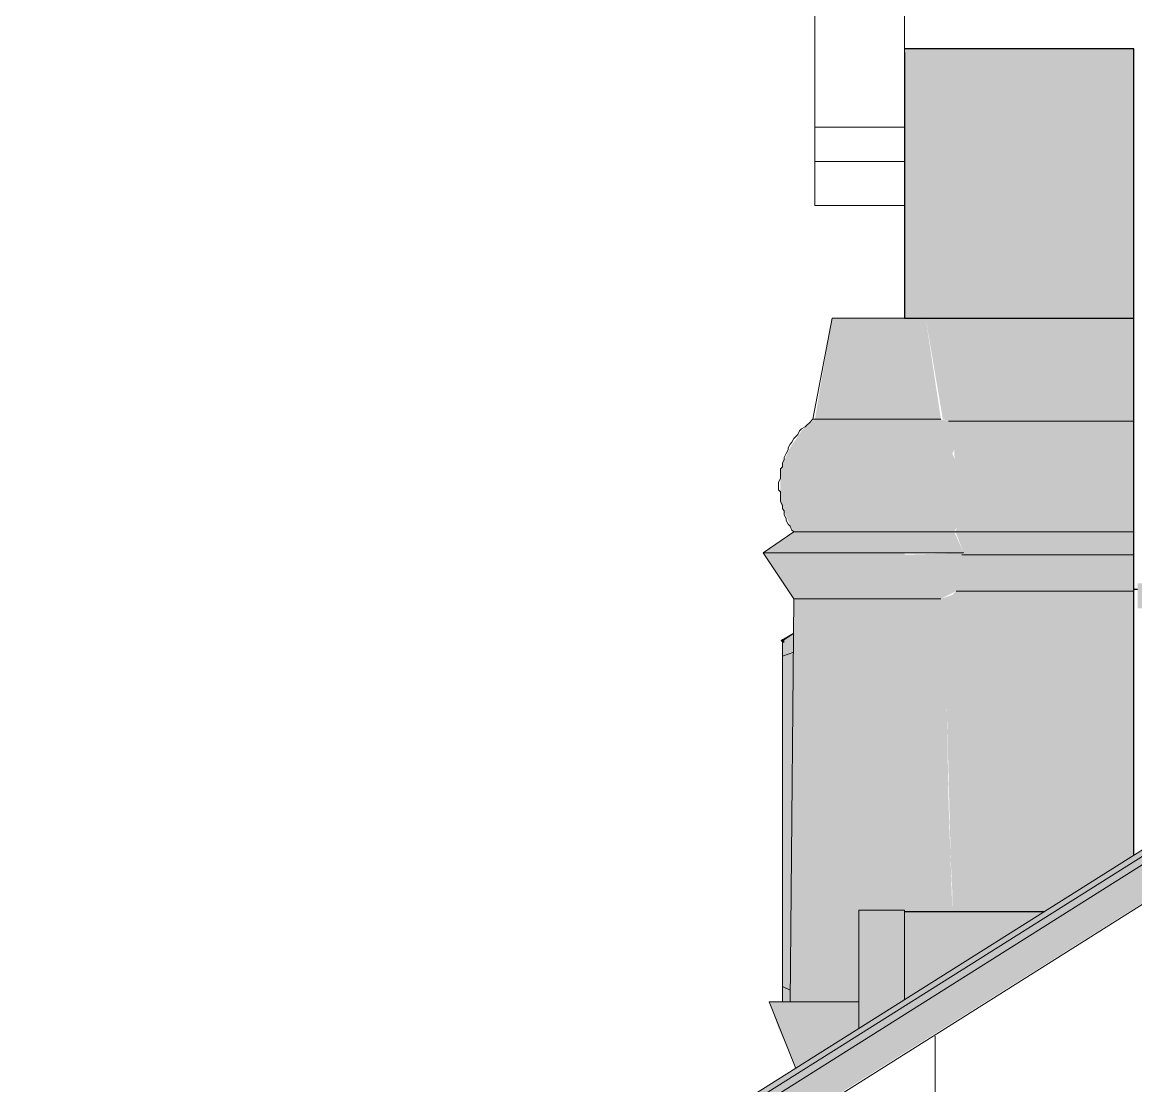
# Model space of a CAD drawing. Header units: millimetres. Extents: x -11345 to 411485, y -9810 to 73012.
# Drawn here: x 118680 to 121148, y 15244 to 17601 of the extents above; entities that cross this region are included whole.
import ezdxf

# ---------------------------------------------------------------- set-up
doc = ezdxf.new("R2010")
doc.units = ezdxf.units.MM
for name, color, linetype, true_color in [('PDF _Антураж', 7, 'Continuous', 0xb7c0ca), ('PDF _Ограждение', 7, 'Continuous', 0x7f7f7f), ('PDF _Стены штриховка поверхности', 7, 'Continuous', 0xcacbcc)]:
    doc.layers.add(name, color=color, linetype=linetype, true_color=true_color)
for name, color, linetype in [('PDF _Крыша штриховка', 7, 'Continuous'), ('PDF _Линии', 7, 'Continuous'), ('PDF _Стены внутренние', 7, 'Continuous')]:
    doc.layers.add(name, color=color, linetype=linetype)

msp = doc.modelspace()

# ---------------------------------------------------------------- hatches: boundary and pattern name
at = {"layer": 'PDF _Антураж', "true_color": 0xfbfbf4, "transparency": 33554687}
h = msp.add_hatch(color=7, dxfattribs=at)
h.paths.add_polyline_path([(120388.97339, 16246.24563), (120364.52027, 16229.94356), (120364.52027, 16196.08271), (120385.6833, 16204.54792), (120388.46176, 16204.54792), (120388.45579, 16204.06121), (120364.52027, 16196.08271), (120364.52027, 15429.98101), (120334.89203, 15429.98101), (120356.05506, 15370.72453), (120394.14852, 15286.07241), (120394.14852, 15281.8398), (120398.38112, 15286.07241), (120533.82452, 15370.72453), (120538.05712, 15370.72453), (120635.40706, 15434.21362), (120635.40706, 15628.9135), (120741.22221, 15628.9135), (120732.757, 15870.17204), (120728.52439, 16094.50016), (120715.82658, 16323.06089), (120749.68742, 16339.99131), (120762.38524, 16420.41083), (120766.61785, 16424.64343), (120635.40706, 16420.41083), (120635.40706, 16424.64343), (120766.61785, 16424.64343), (120745.45482, 16471.2021), (120749.68742, 16479.66731), (120749.68742, 16521.99337), (120745.45482, 16555.85422), (120758.15264, 16572.78465), (120749.68742, 16598.18028), (120749.68742, 16627.80852), (120741.22221, 16644.73895), (120745.45482, 16653.20416), (120745.45482, 16661.66937), (120736.98961, 16682.8324), (120741.22221, 16695.53022), (120732.757, 16716.69325), (120715.82658, 16720.92586), (120681.96573, 16945.25398), (120474.56803, 16945.25398), (120436.47458, 16720.92586), (120406.84633, 16695.53022), (120381.4507, 16657.43677), (120360.28767, 16610.8781), (120360.28767, 16534.69119), (120377.21809, 16496.59774), (120389.91591, 16471.2021), (120322.19421, 16424.64343), (120389.91591, 16323.06089)])
h.paths.add_polyline_path([(120386.12552, 16014.14382), (120385.34275, 15950.3483), (120385.6833, 15992.91762)], flags=0)
at = {"layer": 'PDF _Антураж', "transparency": 33554687}
msp.add_hatch(color=7, dxfattribs=at).paths.add_polyline_path([(120368.75288, 16229.94356), (120368.75288, 16234.17616), (120364.52027, 16234.17616), (120360.28767, 16229.94356), (120364.52027, 16225.71095), (120368.75288, 16225.71095)])
at = {"layer": 'PDF _Ограждение', "true_color": 0xb5bcbf, "transparency": 33554559}
h = msp.add_hatch(color=9, dxfattribs=at)
h.paths.add_polyline_path([(122937.94475, 16852.13665), (122478.45591, 16563.31509), (122946.18482, 16858.3167)])
h.paths.add_polyline_path([(119636.51203, 14790.8575), (119801.58367, 14790.8575), (119818.51409, 14803.55532), (123077.62075, 16852.13665), (123001.43384, 16852.13665), (123001.43384, 16877.53228), (123094.55118, 16864.83446), (123115.71421, 16877.53228), (123162.27287, 16907.16052), (123166.50548, 16911.39313), (123174.97069, 16915.62574), (123162.27287, 16907.16052), (123098.78378, 16864.83446), (123103.01639, 16864.83446), (123204.59893, 16932.55616), (123200.36633, 16932.55616), (123199.79777, 16932.17712), (123043.7599, 16919.85834), (123043.7599, 16936.78877), (123018.36427, 16919.85834), (119678.83809, 14816.25314)], flags=0)
h.paths.add_polyline_path([(119801.58367, 14790.8575), (119805.81627, 14790.8575), (119873.53797, 14833.18356)])
h.paths.add_polyline_path([(122011.50198, 16301.89786), (119678.83809, 14833.18356), (119611.1164, 14790.8575), (119623.81421, 14790.8575), (119691.53591, 14833.18356), (120113.87638, 15099.10164), (119678.83809, 14824.71835), (119623.81421, 14790.8575), (119636.51203, 14790.8575), (119691.53591, 14824.71835), (123026.82948, 16928.32355), (123043.7599, 16936.78877), (123014.13166, 16928.32355), (122997.20124, 16919.85834), (122992.96863, 16919.85834), (122098.89285, 16356.92174), (121151.785, 16356.92174), (121151.785, 16301.89786)])
h.paths.add_polyline_path([(122015.23663, 16306.13046), (122078.72572, 16344.22392), (122015.23663, 16304.24931)], flags=0)
at = {"layer": 'PDF _Стены штриховка поверхности', "true_color": 0xfbfbf4, "transparency": 33554687}
msp.add_hatch(color=7, dxfattribs=at).paths.add_polyline_path([(120635.40706, 15628.9135), (120635.40706, 15434.21362), (120711.59397, 15480.77229), (120944.3873, 15628.9135), (121012.109, 15671.23956), (121143.31979, 15755.89168), (121143.31979, 17542.05143), (120635.40706, 17542.05143), (120635.40706, 16945.25398), (120681.96573, 16945.25398), (120720.05918, 16720.92586), (120732.757, 16716.69325), (120741.22221, 16695.53022), (120736.98961, 16682.8324), (120745.45482, 16661.66937), (120745.45482, 16640.50634), (120749.68742, 16623.57592), (120749.68742, 16593.94768), (120758.15264, 16572.78465), (120745.45482, 16555.85422), (120749.68742, 16521.99337), (120749.68742, 16475.43471), (120745.45482, 16471.2021), (120749.68742, 16466.96949), (120766.61785, 16424.64343), (120766.61785, 16420.41083), (120762.38524, 16420.41083), (120749.68742, 16339.99131), (120741.22221, 16331.5261), (120715.82658, 16323.06089), (120728.52439, 16094.50016), (120736.98961, 15768.5895), (120736.98961, 15755.89168), (120741.22221, 15671.23956), (120741.22221, 15628.9135)])

# ---------------------------------------------------------------- linework, layer by layer
at = {"layer": 'PDF _Антураж', "color": 7, "lineweight": 18}
for points in [[(120635.40706, 17194.97774), (120436.47458, 17194.97774), (120436.47458, 17292.32767), (120436.47458, 17368.51458), (120436.47458, 17779.07737), (120635.40706, 17779.07737), (120635.40706, 17533.58622)], [(120635.40706, 17368.51458), (120436.47458, 17368.51458)], [(120635.40706, 17292.32767), (120436.47458, 17292.32767)], [(120681.96573, 16945.25398), (120635.40706, 16945.25398), (120474.56803, 16945.25398), (120432.24197, 16720.92586), (120423.77676, 16712.46065), (120419.54415, 16708.22804), (120415.31155, 16703.99543), (120406.84633, 16699.76283), (120402.61373, 16695.53022), (120398.38112, 16687.06501), (120394.14852, 16682.8324), (120389.91591, 16678.5998), (120385.6833, 16670.13458), (120381.4507, 16665.90198), (120377.21809, 16657.43677), (120377.21809, 16653.20416), (120372.98549, 16644.73895), (120368.75288, 16636.27374), (120368.75288, 16632.04113), (120364.52027, 16623.57592), (120364.52027, 16615.11071), (120360.28767, 16610.8781), (120360.28767, 16602.41289), (120360.28767, 16593.94768), (120360.28767, 16589.71507), (120356.05506, 16581.24986), (120356.05506, 16572.78465), (120356.05506, 16564.31943), (120360.28767, 16560.08683), (120360.28767, 16551.62162), (120360.28767, 16543.1564), (120360.28767, 16538.9238), (120364.52027, 16530.45859), (120364.52027, 16521.99337), (120368.75288, 16517.76077), (120368.75288, 16509.29556), (120372.98549, 16500.83034), (120372.98549, 16496.59774), (120377.21809, 16488.13252), (120381.4507, 16483.89992), (120385.6833, 16475.43471), (120389.91591, 16471.2021), (120322.19421, 16424.64343), (120389.91591, 16323.06089), (120381.4507, 15429.98101)], [(120745.45482, 16471.2021), (120635.40706, 16471.2021), (120389.91591, 16471.2021), (120385.6833, 16475.43471), (120381.4507, 16483.89992), (120377.21809, 16488.13252), (120372.98549, 16496.59774), (120372.98549, 16500.83034), (120368.75288, 16509.29556), (120368.75288, 16517.76077), (120364.52027, 16521.99337), (120364.52027, 16530.45859), (120360.28767, 16538.9238), (120360.28767, 16543.1564), (120360.28767, 16551.62162), (120360.28767, 16560.08683), (120356.05506, 16564.31943), (120356.05506, 16572.78465), (120356.05506, 16581.24986), (120360.28767, 16589.71507), (120360.28767, 16593.94768), (120360.28767, 16602.41289), (120360.28767, 16610.8781), (120364.52027, 16615.11071), (120364.52027, 16623.57592), (120368.75288, 16632.04113), (120368.75288, 16636.27374), (120372.98549, 16644.73895), (120377.21809, 16653.20416), (120377.21809, 16657.43677), (120381.4507, 16665.90198), (120385.6833, 16670.13458), (120389.91591, 16678.5998), (120394.14852, 16682.8324), (120398.38112, 16687.06501), (120402.61373, 16695.53022), (120406.84633, 16699.76283), (120415.31155, 16703.99543), (120419.54415, 16708.22804), (120423.77676, 16712.46065), (120432.24197, 16720.92586), (120474.56803, 16945.25398)], [(120715.82658, 16720.92586), (120635.40706, 16720.92586), (120432.24197, 16720.92586), (120436.47458, 16720.92586)], [(120766.61785, 16424.64343), (120635.40706, 16424.64343), (120322.19421, 16424.64343)], [(120715.82658, 16323.06089), (120635.40706, 16323.06089), (120389.91591, 16323.06089)], [(120364.52027, 16229.94356), (120364.52027, 16196.08271), (120389.91591, 16204.54792)], [(120364.52027, 16196.08271), (120364.52027, 15463.84186), (120364.52027, 15429.98101)], [(120533.82452, 15370.72453), (120533.82452, 15633.1461), (120635.40706, 15633.1461), (120635.40706, 15434.21362)], [(120381.4507, 15455.37665), (120364.52027, 15463.84186)], [(120533.82452, 15429.98101), (120334.89203, 15429.98101), (120394.14852, 15281.8398), (120334.89203, 15429.98101)]]:
    msp.add_lwpolyline(points, dxfattribs=at)
msp.add_lwpolyline([(120389.91591, 16246.87398), (120368.75288, 16234.17616), (120364.52027, 16229.94356)], close=True, dxfattribs=at)
at = {"layer": 'PDF _Крыша штриховка', "lineweight": 9}
msp.add_lwpolyline([(120703.12876, 14850.11398), (120703.12876, 15353.7941)], dxfattribs=at)
at = {"layer": 'PDF _Линии', "lineweight": 30}
for points in [[(121143.31979, 15755.89168), (121143.31979, 16945.25398), (121143.31979, 17542.05143), (120635.40706, 17542.05143)], [(120635.40706, 17533.58622), (120635.40706, 16945.25398), (121143.31979, 16945.25398)], [(121143.31979, 16344.22392), (121151.785, 16344.22392)], [(120944.3873, 15628.9135), (120635.40706, 15628.9135)]]:
    msp.add_lwpolyline(points, dxfattribs=at)
at = {"layer": 'PDF _Ограждение', "color": 7, "lineweight": 9, "ltscale": 38.675169}
msp.add_lwpolyline([(118684.17567, 14084.01229), (123204.59893, 16932.55616)], close=True, dxfattribs=at)
at = {"layer": 'PDF _Ограждение', "color": 7, "lineweight": 9, "ltscale": 40.272591}
msp.add_lwpolyline([(123043.7599, 16936.78877), (118701.1061, 14202.52526)], dxfattribs=at)
at = {"layer": 'PDF _Ограждение', "color": 7, "lineweight": 9, "ltscale": 39.967435}
msp.add_lwpolyline([(118679.94307, 14202.52526), (122992.96863, 16919.85834)], close=True, dxfattribs=at)
at = {"layer": 'PDF _Ограждение', "color": 7, "lineweight": 9, "ltscale": 39.756485}
msp.add_lwpolyline([(123043.7599, 16919.85834), (118726.50173, 14198.29265)], dxfattribs=at)
at = {"layer": 'PDF _Стены внутренние', "lineweight": 18}
for points in [[(121143.31979, 16716.69325), (120732.757, 16716.69325)], [(121143.31979, 16471.2021), (120745.45482, 16471.2021)], [(121143.31979, 16420.41083), (120762.38524, 16420.41083)], [(121143.31979, 16339.99131), (120749.68742, 16339.99131)]]:
    msp.add_lwpolyline(points, dxfattribs=at)

doc.saveas('drawing.dxf')
